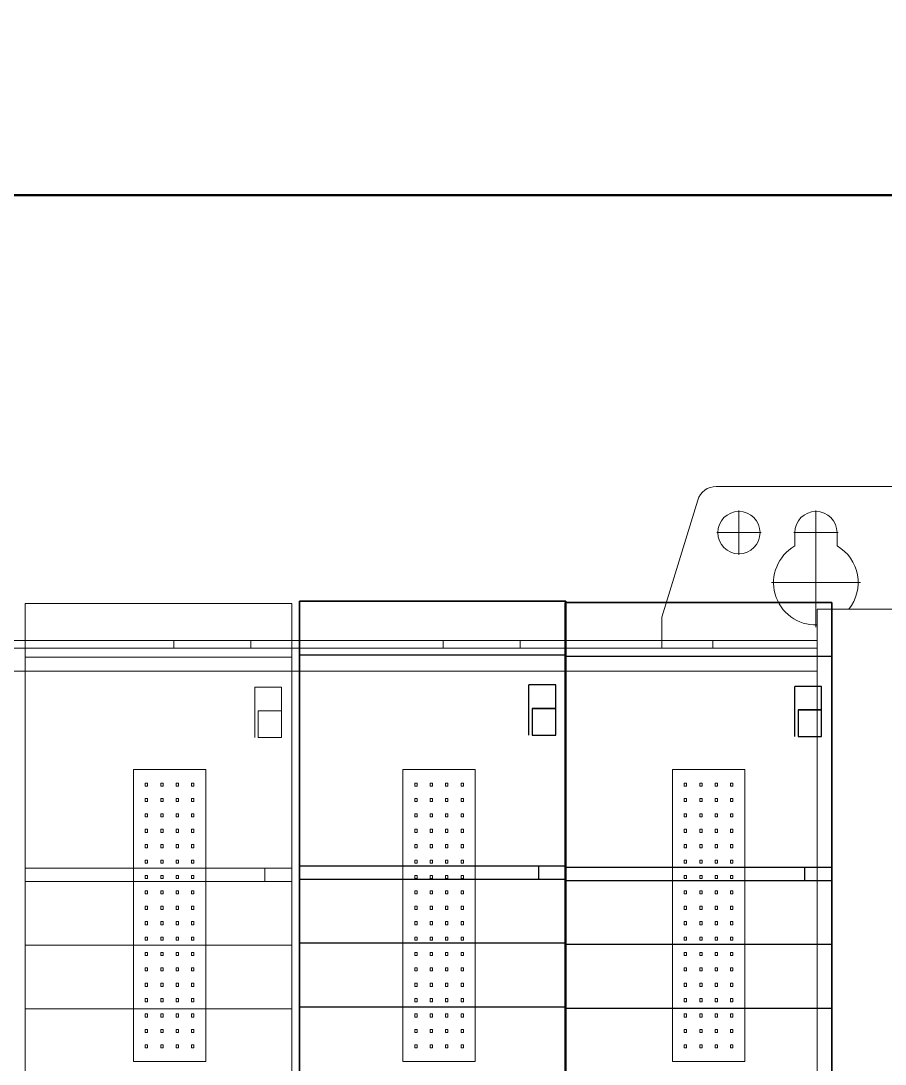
# Model space of a CAD drawing. Header units: millimetres. Extents: x 0 to 3780, y 0 to 2673.
# Drawn here: x 569.2 to 681.4, y 769 to 904.5 of the extents above; entities that cross this region are included whole.
import ezdxf
from ezdxf.enums import TextEntityAlignment as Align

# ---------------------------------------------------------------- set-up
doc = ezdxf.new("R2010")
doc.units = ezdxf.units.MM
for name, color, linetype, lineweight in [('AM_0', 7, 'Continuous', 5), ('AM_7', 7, 'Continuous', 5), ('AM_9', 6, 'Continuous', 5), ('EPLAN102', 7, 'Continuous', 5), ('EPLAN700', 12, 'Continuous', 5), ('EPLAN710', 5, 'Continuous', 5), ('EPLAN714', 7, 'Continuous', 5)]:
    doc.layers.add(name, color=color, linetype=linetype, lineweight=lineweight)
doc.styles.add('Tahoma', font='')
doc.styles.get('Tahoma').set_extended_font_data('Tahoma')

# ---------------------------------------------------------------- blocks, each defined once
blk = doc.blocks.new('EPLSYM_LibrarySPECIAL_Symbol202_Variant0_Placement43_6')
at = {"layer": 'EPLAN700', "lineweight": 50, "ltscale": 36}
blk.add_lwpolyline([(0, 0), (0, -1375), (-693, -1375), (-693.13, -1286.96)], dxfattribs=at)
at = {"layer": 'EPLAN710', "color": 5, "style": 'Tahoma'}
blk.add_attdef('203_20010', text='', height=2.26, dxfattribs=at).set_placement((-1, 9.1), align=Align.BOTTOM_RIGHT)
at = {"layer": 'EPLAN714', "color": 7, "style": 'Tahoma'}
blk.add_attdef('203_20027', text='', height=1.63, dxfattribs=at).set_placement((-1, 6.4), align=Align.BOTTOM_LEFT)
for tag, p in [('203_20250', (-1, 3.7)), ('203_20011', (-1, 1))]:
    blk.add_attdef(tag, text='', height=1.63, dxfattribs=at).set_placement(p, align=Align.BOTTOM_RIGHT)

msp = doc.modelspace()

# ---------------------------------------------------------------- linework, layer by layer
at = {"lineweight": 0}
for p, q in [((604.35, 828.83), (569.75, 828.83)), ((569.75, 821.86), (604.35, 821.86)), ((599.54, 811.41), (599.54, 817.94)), ((603.04, 817.94), (599.54, 817.94)), ((603.04, 814.9), (603.04, 817.94)), ((599.98, 814.9), (603.04, 814.9)), ((599.98, 814.9), (599.98, 811.41)), ((603.04, 811.41), (603.04, 814.9)), ((599.98, 811.41), (603.04, 811.41)), ((569.75, 794.44), (604.35, 794.44)), ((600.85, 792.7), (600.85, 794.44)), ((569.75, 792.7), (604.35, 792.7)), ((569.75, 784.43), (604.35, 784.43)), ((569.75, 776.15), (604.35, 776.15))]:
    msp.add_line(p, q, dxfattribs=at)
for p, q in [((639.95, 829.13), (605.35, 829.13)), ((605.35, 822.15), (639.95, 822.15)), ((635.14, 811.71), (635.14, 818.24)), ((638.64, 818.24), (635.14, 818.24)), ((638.64, 815.2), (638.64, 818.24)), ((635.58, 815.2), (638.64, 815.2)), ((635.58, 815.2), (635.58, 811.71)), ((638.64, 811.71), (638.64, 815.2)), ((635.58, 811.71), (638.64, 811.71)), ((605.35, 794.74), (639.95, 794.74)), ((636.45, 793), (636.45, 794.74)), ((605.35, 793), (639.95, 793)), ((605.35, 784.73), (639.95, 784.73)), ((605.35, 776.45), (639.95, 776.45))]:
    msp.add_line(p, q)
for points in [[(604.35, 686.5), (569.75, 686.5), (569.75, 828.83), (604.35, 828.83)], [(569.75, 828.83), (569.75, 686.5), (604.35, 686.5), (604.35, 828.83)], [(603.04, 811.41), (603.04, 814.9), (599.98, 814.9), (599.98, 811.41)]]:
    msp.add_lwpolyline(points, close=True, dxfattribs=at)
for points in [[(639.95, 686.8), (605.35, 686.8), (605.35, 829.13), (639.95, 829.13)], [(605.35, 829.13), (605.35, 686.8), (639.95, 686.8), (639.95, 829.13)], [(638.64, 811.71), (638.64, 815.2), (635.58, 815.2), (635.58, 811.71)]]:
    msp.add_lwpolyline(points, close=True)
at = {"layer": 'AM_0'}
for p, q in [((685.39, 844.03), (659.48, 844.03)), ((657.09, 842.26), (652.43, 827.03)), ((669.68, 838.03), (669.68, 836.29)), ((675.18, 836.29), (675.18, 838.03)), ((682.48, 828.08), (672.58, 828.08)), ((672.58, 828.08), (672.58, 682.8)), ((652.43, 827.03), (652.43, 824.03)), ((497.23, 824.03), (672.58, 824.03)), ((497.23, 823.03), (672.58, 823.03)), ((672.58, 820.02), (497.23, 820.02)), ((593.19, 807.25), (583.79, 807.25)), ((583.79, 807.25), (583.79, 769.35)), ((593.19, 769.35), (593.19, 807.25)), ((628.19, 807.25), (618.79, 807.25)), ((618.79, 807.25), (618.79, 769.35)), ((628.19, 769.35), (628.19, 807.25)), ((663.19, 807.25), (653.79, 807.25)), ((653.79, 807.25), (653.79, 769.35)), ((663.19, 769.35), (663.19, 807.25)), ((585.34, 805.5), (585.34, 805.09)), ((585.64, 805.5), (585.34, 805.5)), ((585.34, 805.09), (585.64, 805.09)), ((585.64, 805.09), (585.64, 805.5)), ((587.34, 805.5), (587.34, 805.09)), ((587.64, 805.5), (587.34, 805.5)), ((587.34, 805.09), (587.64, 805.09)), ((587.64, 805.09), (587.64, 805.5)), ((589.34, 805.5), (589.34, 805.09)), ((589.64, 805.5), (589.34, 805.5)), ((589.34, 805.09), (589.64, 805.09)), ((589.64, 805.09), (589.64, 805.5)), ((591.34, 805.5), (591.34, 805.09)), ((591.64, 805.5), (591.34, 805.5)), ((591.34, 805.09), (591.64, 805.09)), ((591.64, 805.09), (591.64, 805.5)), ((620.34, 805.5), (620.34, 805.09)), ((620.64, 805.5), (620.34, 805.5)), ((620.34, 805.09), (620.64, 805.09)), ((620.64, 805.09), (620.64, 805.5)), ((622.34, 805.5), (622.34, 805.09)), ((622.64, 805.5), (622.34, 805.5)), ((622.34, 805.09), (622.64, 805.09)), ((622.64, 805.09), (622.64, 805.5)), ((624.34, 805.5), (624.34, 805.09)), ((624.64, 805.5), (624.34, 805.5)), ((624.34, 805.09), (624.64, 805.09)), ((624.64, 805.09), (624.64, 805.5)), ((626.34, 805.5), (626.34, 805.09)), ((626.64, 805.5), (626.34, 805.5)), ((626.34, 805.09), (626.64, 805.09)), ((626.64, 805.09), (626.64, 805.5)), ((655.34, 805.5), (655.34, 805.09)), ((655.64, 805.5), (655.34, 805.5)), ((655.34, 805.09), (655.64, 805.09)), ((655.64, 805.09), (655.64, 805.5)), ((657.34, 805.5), (657.34, 805.09)), ((657.64, 805.5), (657.34, 805.5)), ((657.34, 805.09), (657.64, 805.09)), ((657.64, 805.09), (657.64, 805.5)), ((659.34, 805.5), (659.34, 805.09)), ((659.64, 805.5), (659.34, 805.5)), ((659.34, 805.09), (659.64, 805.09)), ((659.64, 805.09), (659.64, 805.5)), ((661.34, 805.5), (661.34, 805.09)), ((661.64, 805.5), (661.34, 805.5)), ((661.34, 805.09), (661.64, 805.09)), ((661.64, 805.09), (661.64, 805.5)), ((585.34, 803.5), (585.34, 803.09)), ((585.64, 803.5), (585.34, 803.5)), ((585.34, 803.09), (585.64, 803.09)), ((585.64, 803.09), (585.64, 803.5)), ((587.34, 803.5), (587.34, 803.09)), ((587.64, 803.5), (587.34, 803.5)), ((587.34, 803.09), (587.64, 803.09)), ((587.64, 803.09), (587.64, 803.5)), ((589.34, 803.5), (589.34, 803.09)), ((589.64, 803.5), (589.34, 803.5)), ((589.34, 803.09), (589.64, 803.09)), ((589.64, 803.09), (589.64, 803.5)), ((591.34, 803.5), (591.34, 803.09)), ((591.64, 803.5), (591.34, 803.5)), ((591.34, 803.09), (591.64, 803.09)), ((591.64, 803.09), (591.64, 803.5)), ((620.34, 803.5), (620.34, 803.09)), ((620.64, 803.5), (620.34, 803.5)), ((620.34, 803.09), (620.64, 803.09)), ((620.64, 803.09), (620.64, 803.5)), ((622.34, 803.5), (622.34, 803.09)), ((622.64, 803.5), (622.34, 803.5)), ((622.34, 803.09), (622.64, 803.09)), ((622.64, 803.09), (622.64, 803.5)), ((624.34, 803.5), (624.34, 803.09)), ((624.64, 803.5), (624.34, 803.5)), ((624.34, 803.09), (624.64, 803.09)), ((624.64, 803.09), (624.64, 803.5)), ((626.34, 803.5), (626.34, 803.09)), ((626.64, 803.5), (626.34, 803.5)), ((626.34, 803.09), (626.64, 803.09)), ((626.64, 803.09), (626.64, 803.5)), ((655.34, 803.5), (655.34, 803.09)), ((655.64, 803.5), (655.34, 803.5)), ((655.34, 803.09), (655.64, 803.09)), ((655.64, 803.09), (655.64, 803.5)), ((657.34, 803.5), (657.34, 803.09)), ((657.64, 803.5), (657.34, 803.5)), ((657.34, 803.09), (657.64, 803.09)), ((657.64, 803.09), (657.64, 803.5)), ((659.64, 803.5), (659.34, 803.5)), ((659.34, 803.5), (659.34, 803.09)), ((659.34, 803.09), (659.64, 803.09)), ((659.64, 803.09), (659.64, 803.5)), ((661.34, 803.5), (661.34, 803.09)), ((661.64, 803.5), (661.34, 803.5)), ((661.34, 803.09), (661.64, 803.09)), ((661.64, 803.09), (661.64, 803.5)), ((585.34, 801.5), (585.34, 801.09)), ((585.64, 801.5), (585.34, 801.5)), ((585.34, 801.09), (585.64, 801.09)), ((585.64, 801.09), (585.64, 801.5)), ((587.34, 801.5), (587.34, 801.09)), ((587.64, 801.5), (587.34, 801.5)), ((587.34, 801.09), (587.64, 801.09)), ((587.64, 801.09), (587.64, 801.5)), ((589.34, 801.5), (589.34, 801.09)), ((589.64, 801.5), (589.34, 801.5)), ((589.34, 801.09), (589.64, 801.09)), ((589.64, 801.09), (589.64, 801.5)), ((591.34, 801.5), (591.34, 801.09)), ((591.64, 801.5), (591.34, 801.5)), ((591.34, 801.09), (591.64, 801.09)), ((591.64, 801.09), (591.64, 801.5)), ((620.34, 801.5), (620.34, 801.09)), ((620.64, 801.5), (620.34, 801.5)), ((620.34, 801.09), (620.64, 801.09)), ((620.64, 801.09), (620.64, 801.5)), ((622.34, 801.5), (622.34, 801.09)), ((622.64, 801.5), (622.34, 801.5)), ((622.34, 801.09), (622.64, 801.09)), ((622.64, 801.09), (622.64, 801.5)), ((624.34, 801.5), (624.34, 801.09)), ((624.64, 801.5), (624.34, 801.5)), ((624.34, 801.09), (624.64, 801.09)), ((624.64, 801.09), (624.64, 801.5)), ((626.34, 801.5), (626.34, 801.09)), ((626.64, 801.5), (626.34, 801.5)), ((626.34, 801.09), (626.64, 801.09)), ((626.64, 801.09), (626.64, 801.5)), ((655.34, 801.5), (655.34, 801.09)), ((655.64, 801.5), (655.34, 801.5)), ((655.34, 801.09), (655.64, 801.09)), ((655.64, 801.09), (655.64, 801.5)), ((657.34, 801.5), (657.34, 801.09)), ((657.64, 801.5), (657.34, 801.5)), ((657.34, 801.09), (657.64, 801.09)), ((657.64, 801.09), (657.64, 801.5)), ((659.34, 801.5), (659.34, 801.09)), ((659.64, 801.5), (659.34, 801.5)), ((659.34, 801.09), (659.64, 801.09)), ((659.64, 801.09), (659.64, 801.5)), ((661.64, 801.5), (661.34, 801.5)), ((661.34, 801.5), (661.34, 801.09)), ((661.34, 801.09), (661.64, 801.09)), ((661.64, 801.09), (661.64, 801.5)), ((585.34, 799.5), (585.34, 799.09)), ((585.64, 799.5), (585.34, 799.5)), ((585.34, 799.09), (585.64, 799.09)), ((585.64, 799.09), (585.64, 799.5)), ((587.34, 799.5), (587.34, 799.09)), ((587.64, 799.5), (587.34, 799.5)), ((587.34, 799.09), (587.64, 799.09)), ((587.64, 799.09), (587.64, 799.5)), ((589.34, 799.5), (589.34, 799.09)), ((589.64, 799.5), (589.34, 799.5)), ((589.34, 799.09), (589.64, 799.09)), ((589.64, 799.09), (589.64, 799.5)), ((591.34, 799.5), (591.34, 799.09)), ((591.64, 799.5), (591.34, 799.5)), ((591.34, 799.09), (591.64, 799.09)), ((591.64, 799.09), (591.64, 799.5)), ((620.64, 799.5), (620.34, 799.5)), ((620.34, 799.5), (620.34, 799.09)), ((620.34, 799.09), (620.64, 799.09)), ((620.64, 799.09), (620.64, 799.5)), ((622.34, 799.5), (622.34, 799.09)), ((622.64, 799.5), (622.34, 799.5)), ((622.34, 799.09), (622.64, 799.09)), ((622.64, 799.09), (622.64, 799.5)), ((624.34, 799.5), (624.34, 799.09)), ((624.64, 799.5), (624.34, 799.5)), ((624.34, 799.09), (624.64, 799.09)), ((624.64, 799.09), (624.64, 799.5)), ((626.34, 799.5), (626.34, 799.09)), ((626.64, 799.5), (626.34, 799.5)), ((626.34, 799.09), (626.64, 799.09)), ((626.64, 799.09), (626.64, 799.5)), ((655.34, 799.5), (655.34, 799.09)), ((655.64, 799.5), (655.34, 799.5)), ((655.34, 799.09), (655.64, 799.09)), ((655.64, 799.09), (655.64, 799.5)), ((657.34, 799.5), (657.34, 799.09)), ((657.64, 799.5), (657.34, 799.5)), ((657.34, 799.09), (657.64, 799.09)), ((657.64, 799.09), (657.64, 799.5)), ((659.34, 799.5), (659.34, 799.09)), ((659.64, 799.5), (659.34, 799.5)), ((659.34, 799.09), (659.64, 799.09)), ((659.64, 799.09), (659.64, 799.5)), ((661.34, 799.5), (661.34, 799.09)), ((661.64, 799.5), (661.34, 799.5)), ((661.34, 799.09), (661.64, 799.09)), ((661.64, 799.09), (661.64, 799.5)), ((585.34, 797.5), (585.34, 797.09)), ((585.64, 797.5), (585.34, 797.5)), ((585.34, 797.09), (585.64, 797.09)), ((585.64, 797.09), (585.64, 797.5)), ((587.34, 797.5), (587.34, 797.09)), ((587.64, 797.5), (587.34, 797.5)), ((587.34, 797.09), (587.64, 797.09)), ((587.64, 797.09), (587.64, 797.5)), ((589.34, 797.5), (589.34, 797.09)), ((589.64, 797.5), (589.34, 797.5)), ((589.34, 797.09), (589.64, 797.09)), ((589.64, 797.09), (589.64, 797.5)), ((591.34, 797.5), (591.34, 797.09)), ((591.64, 797.5), (591.34, 797.5)), ((591.34, 797.09), (591.64, 797.09)), ((591.64, 797.09), (591.64, 797.5)), ((620.34, 797.5), (620.34, 797.09)), ((620.64, 797.5), (620.34, 797.5)), ((620.34, 797.09), (620.64, 797.09)), ((620.64, 797.09), (620.64, 797.5)), ((622.34, 797.5), (622.34, 797.09)), ((622.64, 797.5), (622.34, 797.5)), ((622.34, 797.09), (622.64, 797.09)), ((622.64, 797.09), (622.64, 797.5)), ((624.34, 797.5), (624.34, 797.09)), ((624.64, 797.5), (624.34, 797.5)), ((624.34, 797.09), (624.64, 797.09)), ((624.64, 797.09), (624.64, 797.5)), ((626.34, 797.5), (626.34, 797.09)), ((626.64, 797.5), (626.34, 797.5)), ((626.34, 797.09), (626.64, 797.09)), ((626.64, 797.09), (626.64, 797.5)), ((655.34, 797.5), (655.34, 797.09)), ((655.64, 797.5), (655.34, 797.5)), ((655.34, 797.09), (655.64, 797.09)), ((655.64, 797.09), (655.64, 797.5)), ((657.34, 797.5), (657.34, 797.09)), ((657.64, 797.5), (657.34, 797.5)), ((657.34, 797.09), (657.64, 797.09)), ((657.64, 797.09), (657.64, 797.5)), ((659.34, 797.5), (659.34, 797.09)), ((659.64, 797.5), (659.34, 797.5)), ((659.34, 797.09), (659.64, 797.09)), ((659.64, 797.09), (659.64, 797.5)), ((661.34, 797.5), (661.34, 797.09)), ((661.64, 797.5), (661.34, 797.5)), ((661.34, 797.09), (661.64, 797.09)), ((661.64, 797.09), (661.64, 797.5)), ((585.34, 795.5), (585.34, 795.09)), ((585.64, 795.5), (585.34, 795.5)), ((585.64, 795.09), (585.64, 795.5)), ((587.34, 795.5), (587.34, 795.09)), ((587.64, 795.5), (587.34, 795.5)), ((587.64, 795.09), (587.64, 795.5)), ((589.34, 795.5), (589.34, 795.09)), ((589.64, 795.5), (589.34, 795.5)), ((589.64, 795.09), (589.64, 795.5)), ((591.34, 795.5), (591.34, 795.09)), ((591.64, 795.5), (591.34, 795.5)), ((591.64, 795.09), (591.64, 795.5)), ((620.34, 795.5), (620.34, 795.09)), ((620.64, 795.5), (620.34, 795.5)), ((620.64, 795.09), (620.64, 795.5)), ((622.34, 795.5), (622.34, 795.09)), ((622.64, 795.5), (622.34, 795.5)), ((622.64, 795.09), (622.64, 795.5)), ((624.34, 795.5), (624.34, 795.09)), ((624.64, 795.5), (624.34, 795.5)), ((624.64, 795.09), (624.64, 795.5)), ((626.34, 795.5), (626.34, 795.09)), ((626.64, 795.5), (626.34, 795.5)), ((626.64, 795.09), (626.64, 795.5)), ((655.34, 795.5), (655.34, 795.09)), ((655.64, 795.5), (655.34, 795.5)), ((655.64, 795.09), (655.64, 795.5)), ((657.34, 795.5), (657.34, 795.09)), ((657.64, 795.5), (657.34, 795.5)), ((657.64, 795.09), (657.64, 795.5)), ((659.34, 795.5), (659.34, 795.09)), ((659.64, 795.5), (659.34, 795.5)), ((659.64, 795.09), (659.64, 795.5)), ((661.34, 795.5), (661.34, 795.09)), ((661.64, 795.5), (661.34, 795.5)), ((661.64, 795.09), (661.64, 795.5)), ((585.34, 795.09), (585.64, 795.09)), ((587.34, 795.09), (587.64, 795.09)), ((589.34, 795.09), (589.64, 795.09)), ((591.34, 795.09), (591.64, 795.09)), ((620.34, 795.09), (620.64, 795.09)), ((622.34, 795.09), (622.64, 795.09)), ((624.34, 795.09), (624.64, 795.09)), ((626.34, 795.09), (626.64, 795.09)), ((655.34, 795.09), (655.64, 795.09)), ((657.34, 795.09), (657.64, 795.09)), ((659.34, 795.09), (659.64, 795.09)), ((661.34, 795.09), (661.64, 795.09)), ((585.34, 793.5), (585.34, 793.09)), ((585.64, 793.5), (585.34, 793.5)), ((585.34, 793.09), (585.64, 793.09)), ((585.64, 793.09), (585.64, 793.5)), ((587.34, 793.5), (587.34, 793.09)), ((587.64, 793.5), (587.34, 793.5)), ((587.34, 793.09), (587.64, 793.09)), ((587.64, 793.09), (587.64, 793.5)), ((589.34, 793.5), (589.34, 793.09)), ((589.64, 793.5), (589.34, 793.5)), ((589.34, 793.09), (589.64, 793.09)), ((589.64, 793.09), (589.64, 793.5)), ((591.34, 793.5), (591.34, 793.09)), ((591.64, 793.5), (591.34, 793.5)), ((591.34, 793.09), (591.64, 793.09)), ((591.64, 793.09), (591.64, 793.5)), ((620.34, 793.5), (620.34, 793.09)), ((620.64, 793.5), (620.34, 793.5)), ((620.34, 793.09), (620.64, 793.09)), ((620.64, 793.09), (620.64, 793.5)), ((622.34, 793.5), (622.34, 793.09)), ((622.64, 793.5), (622.34, 793.5)), ((622.34, 793.09), (622.64, 793.09)), ((622.64, 793.09), (622.64, 793.5)), ((624.34, 793.5), (624.34, 793.09)), ((624.64, 793.5), (624.34, 793.5)), ((624.34, 793.09), (624.64, 793.09)), ((624.64, 793.09), (624.64, 793.5)), ((626.34, 793.5), (626.34, 793.09)), ((626.64, 793.5), (626.34, 793.5)), ((626.34, 793.09), (626.64, 793.09)), ((626.64, 793.09), (626.64, 793.5)), ((655.34, 793.5), (655.34, 793.09)), ((655.64, 793.5), (655.34, 793.5)), ((655.34, 793.09), (655.64, 793.09)), ((655.64, 793.09), (655.64, 793.5)), ((657.34, 793.5), (657.34, 793.09)), ((657.64, 793.5), (657.34, 793.5)), ((657.34, 793.09), (657.64, 793.09)), ((657.64, 793.09), (657.64, 793.5)), ((659.34, 793.5), (659.34, 793.09)), ((659.64, 793.5), (659.34, 793.5)), ((659.34, 793.09), (659.64, 793.09)), ((659.64, 793.09), (659.64, 793.5)), ((661.34, 793.5), (661.34, 793.09)), ((661.64, 793.5), (661.34, 793.5)), ((661.34, 793.09), (661.64, 793.09)), ((661.64, 793.09), (661.64, 793.5)), ((585.34, 791.5), (585.34, 791.09)), ((585.64, 791.5), (585.34, 791.5)), ((585.64, 791.09), (585.64, 791.5)), ((587.34, 791.5), (587.34, 791.09)), ((587.64, 791.5), (587.34, 791.5)), ((587.64, 791.09), (587.64, 791.5)), ((589.34, 791.5), (589.34, 791.09)), ((589.64, 791.5), (589.34, 791.5)), ((589.64, 791.09), (589.64, 791.5)), ((591.34, 791.5), (591.34, 791.09)), ((591.64, 791.5), (591.34, 791.5)), ((591.64, 791.09), (591.64, 791.5)), ((620.34, 791.5), (620.34, 791.09)), ((620.64, 791.5), (620.34, 791.5)), ((620.64, 791.09), (620.64, 791.5)), ((622.34, 791.5), (622.34, 791.09)), ((622.64, 791.5), (622.34, 791.5)), ((622.64, 791.09), (622.64, 791.5)), ((624.34, 791.5), (624.34, 791.09)), ((624.64, 791.5), (624.34, 791.5)), ((624.64, 791.09), (624.64, 791.5)), ((626.34, 791.5), (626.34, 791.09)), ((626.64, 791.5), (626.34, 791.5)), ((626.64, 791.09), (626.64, 791.5)), ((655.64, 791.5), (655.34, 791.5)), ((655.34, 791.5), (655.34, 791.09)), ((655.64, 791.09), (655.64, 791.5)), ((657.34, 791.5), (657.34, 791.09)), ((657.64, 791.5), (657.34, 791.5)), ((657.64, 791.09), (657.64, 791.5)), ((659.34, 791.5), (659.34, 791.09)), ((659.64, 791.5), (659.34, 791.5)), ((659.64, 791.09), (659.64, 791.5)), ((661.34, 791.5), (661.34, 791.09)), ((661.64, 791.5), (661.34, 791.5)), ((661.64, 791.09), (661.64, 791.5)), ((585.34, 791.09), (585.64, 791.09)), ((587.34, 791.09), (587.64, 791.09)), ((589.34, 791.09), (589.64, 791.09)), ((591.34, 791.09), (591.64, 791.09)), ((620.34, 791.09), (620.64, 791.09)), ((622.34, 791.09), (622.64, 791.09)), ((624.34, 791.09), (624.64, 791.09)), ((626.34, 791.09), (626.64, 791.09)), ((655.34, 791.09), (655.64, 791.09)), ((657.34, 791.09), (657.64, 791.09)), ((659.34, 791.09), (659.64, 791.09)), ((661.34, 791.09), (661.64, 791.09)), ((585.34, 789.5), (585.34, 789.09)), ((585.64, 789.5), (585.34, 789.5)), ((585.34, 789.09), (585.64, 789.09)), ((585.64, 789.09), (585.64, 789.5)), ((587.34, 789.5), (587.34, 789.09)), ((587.64, 789.5), (587.34, 789.5)), ((587.34, 789.09), (587.64, 789.09)), ((587.64, 789.09), (587.64, 789.5)), ((589.34, 789.5), (589.34, 789.09)), ((589.64, 789.5), (589.34, 789.5)), ((589.34, 789.09), (589.64, 789.09)), ((589.64, 789.09), (589.64, 789.5)), ((591.34, 789.5), (591.34, 789.09)), ((591.64, 789.5), (591.34, 789.5)), ((591.34, 789.09), (591.64, 789.09)), ((591.64, 789.09), (591.64, 789.5)), ((620.64, 789.5), (620.34, 789.5)), ((620.34, 789.5), (620.34, 789.09)), ((620.34, 789.09), (620.64, 789.09)), ((620.64, 789.09), (620.64, 789.5)), ((622.34, 789.5), (622.34, 789.09)), ((622.64, 789.5), (622.34, 789.5)), ((622.34, 789.09), (622.64, 789.09)), ((622.64, 789.09), (622.64, 789.5)), ((624.34, 789.5), (624.34, 789.09)), ((624.64, 789.5), (624.34, 789.5)), ((624.34, 789.09), (624.64, 789.09)), ((624.64, 789.09), (624.64, 789.5)), ((626.34, 789.5), (626.34, 789.09)), ((626.64, 789.5), (626.34, 789.5)), ((626.34, 789.09), (626.64, 789.09)), ((626.64, 789.09), (626.64, 789.5)), ((655.34, 789.5), (655.34, 789.09)), ((655.64, 789.5), (655.34, 789.5)), ((655.34, 789.09), (655.64, 789.09)), ((655.64, 789.09), (655.64, 789.5)), ((657.34, 789.5), (657.34, 789.09)), ((657.64, 789.5), (657.34, 789.5)), ((657.34, 789.09), (657.64, 789.09)), ((657.64, 789.09), (657.64, 789.5)), ((659.34, 789.5), (659.34, 789.09)), ((659.64, 789.5), (659.34, 789.5)), ((659.34, 789.09), (659.64, 789.09)), ((659.64, 789.09), (659.64, 789.5)), ((661.34, 789.5), (661.34, 789.09)), ((661.64, 789.5), (661.34, 789.5)), ((661.34, 789.09), (661.64, 789.09)), ((661.64, 789.09), (661.64, 789.5)), ((585.34, 787.5), (585.34, 787.09)), ((585.64, 787.5), (585.34, 787.5)), ((585.64, 787.09), (585.64, 787.5)), ((587.34, 787.5), (587.34, 787.09)), ((587.64, 787.5), (587.34, 787.5)), ((587.64, 787.09), (587.64, 787.5)), ((589.34, 787.5), (589.34, 787.09)), ((589.64, 787.5), (589.34, 787.5)), ((589.64, 787.09), (589.64, 787.5)), ((591.34, 787.5), (591.34, 787.09)), ((591.64, 787.5), (591.34, 787.5)), ((591.64, 787.09), (591.64, 787.5)), ((620.64, 787.5), (620.34, 787.5)), ((620.34, 787.5), (620.34, 787.09)), ((620.64, 787.09), (620.64, 787.5)), ((622.34, 787.5), (622.34, 787.09)), ((622.64, 787.5), (622.34, 787.5)), ((622.64, 787.09), (622.64, 787.5)), ((624.34, 787.5), (624.34, 787.09)), ((624.64, 787.5), (624.34, 787.5)), ((624.64, 787.09), (624.64, 787.5)), ((626.34, 787.5), (626.34, 787.09)), ((626.64, 787.5), (626.34, 787.5)), ((626.64, 787.09), (626.64, 787.5)), ((655.64, 787.5), (655.34, 787.5)), ((655.34, 787.5), (655.34, 787.09)), ((655.64, 787.09), (655.64, 787.5)), ((657.34, 787.5), (657.34, 787.09)), ((657.64, 787.5), (657.34, 787.5)), ((657.64, 787.09), (657.64, 787.5)), ((659.34, 787.5), (659.34, 787.09)), ((659.64, 787.5), (659.34, 787.5)), ((659.64, 787.09), (659.64, 787.5)), ((661.34, 787.5), (661.34, 787.09)), ((661.64, 787.5), (661.34, 787.5)), ((661.64, 787.09), (661.64, 787.5)), ((585.34, 787.09), (585.64, 787.09)), ((587.34, 787.09), (587.64, 787.09)), ((589.34, 787.09), (589.64, 787.09)), ((591.34, 787.09), (591.64, 787.09)), ((620.34, 787.09), (620.64, 787.09)), ((622.34, 787.09), (622.64, 787.09)), ((624.34, 787.09), (624.64, 787.09)), ((626.34, 787.09), (626.64, 787.09)), ((655.34, 787.09), (655.64, 787.09)), ((657.34, 787.09), (657.64, 787.09)), ((659.34, 787.09), (659.64, 787.09)), ((661.34, 787.09), (661.64, 787.09)), ((585.34, 785.5), (585.34, 785.09)), ((585.64, 785.5), (585.34, 785.5)), ((585.34, 785.09), (585.64, 785.09)), ((585.64, 785.09), (585.64, 785.5)), ((587.34, 785.5), (587.34, 785.09)), ((587.64, 785.5), (587.34, 785.5)), ((587.34, 785.09), (587.64, 785.09)), ((587.64, 785.09), (587.64, 785.5)), ((589.64, 785.5), (589.34, 785.5)), ((589.34, 785.5), (589.34, 785.09)), ((589.34, 785.09), (589.64, 785.09)), ((589.64, 785.09), (589.64, 785.5)), ((591.34, 785.5), (591.34, 785.09)), ((591.64, 785.5), (591.34, 785.5)), ((591.34, 785.09), (591.64, 785.09)), ((591.64, 785.09), (591.64, 785.5)), ((620.64, 785.5), (620.34, 785.5)), ((620.34, 785.5), (620.34, 785.09)), ((620.34, 785.09), (620.64, 785.09)), ((620.64, 785.09), (620.64, 785.5)), ((622.34, 785.5), (622.34, 785.09)), ((622.64, 785.5), (622.34, 785.5)), ((622.34, 785.09), (622.64, 785.09)), ((622.64, 785.09), (622.64, 785.5)), ((624.34, 785.5), (624.34, 785.09)), ((624.64, 785.5), (624.34, 785.5)), ((624.34, 785.09), (624.64, 785.09)), ((624.64, 785.09), (624.64, 785.5)), ((626.34, 785.5), (626.34, 785.09)), ((626.64, 785.5), (626.34, 785.5)), ((626.34, 785.09), (626.64, 785.09)), ((626.64, 785.09), (626.64, 785.5)), ((655.64, 785.5), (655.34, 785.5)), ((655.34, 785.5), (655.34, 785.09)), ((655.34, 785.09), (655.64, 785.09)), ((655.64, 785.09), (655.64, 785.5)), ((657.34, 785.5), (657.34, 785.09)), ((657.64, 785.5), (657.34, 785.5)), ((657.34, 785.09), (657.64, 785.09)), ((657.64, 785.09), (657.64, 785.5)), ((659.34, 785.5), (659.34, 785.09)), ((659.64, 785.5), (659.34, 785.5)), ((659.34, 785.09), (659.64, 785.09)), ((659.64, 785.09), (659.64, 785.5)), ((661.34, 785.5), (661.34, 785.09)), ((661.64, 785.5), (661.34, 785.5)), ((661.34, 785.09), (661.64, 785.09)), ((661.64, 785.09), (661.64, 785.5)), ((585.34, 783.5), (585.34, 783.09)), ((585.64, 783.5), (585.34, 783.5)), ((585.64, 783.09), (585.64, 783.5)), ((587.34, 783.5), (587.34, 783.09)), ((587.64, 783.5), (587.34, 783.5)), ((587.64, 783.09), (587.64, 783.5)), ((589.34, 783.5), (589.34, 783.09)), ((589.64, 783.5), (589.34, 783.5)), ((589.64, 783.09), (589.64, 783.5)), ((591.34, 783.5), (591.34, 783.09)), ((591.64, 783.5), (591.34, 783.5)), ((591.64, 783.09), (591.64, 783.5)), ((620.64, 783.5), (620.34, 783.5)), ((620.34, 783.5), (620.34, 783.09)), ((620.64, 783.09), (620.64, 783.5)), ((622.34, 783.5), (622.34, 783.09)), ((622.64, 783.5), (622.34, 783.5)), ((622.64, 783.09), (622.64, 783.5)), ((624.34, 783.5), (624.34, 783.09)), ((624.64, 783.5), (624.34, 783.5)), ((624.64, 783.09), (624.64, 783.5)), ((626.34, 783.5), (626.34, 783.09)), ((626.64, 783.5), (626.34, 783.5)), ((626.64, 783.09), (626.64, 783.5)), ((655.34, 783.5), (655.34, 783.09)), ((655.64, 783.5), (655.34, 783.5)), ((655.64, 783.09), (655.64, 783.5)), ((657.34, 783.5), (657.34, 783.09)), ((657.64, 783.5), (657.34, 783.5)), ((657.64, 783.09), (657.64, 783.5)), ((659.34, 783.5), (659.34, 783.09)), ((659.64, 783.5), (659.34, 783.5)), ((659.64, 783.09), (659.64, 783.5)), ((661.64, 783.5), (661.34, 783.5)), ((661.34, 783.5), (661.34, 783.09)), ((661.64, 783.09), (661.64, 783.5)), ((585.34, 783.09), (585.64, 783.09)), ((587.34, 783.09), (587.64, 783.09)), ((589.34, 783.09), (589.64, 783.09)), ((591.34, 783.09), (591.64, 783.09)), ((620.34, 783.09), (620.64, 783.09)), ((622.34, 783.09), (622.64, 783.09)), ((624.34, 783.09), (624.64, 783.09)), ((626.34, 783.09), (626.64, 783.09)), ((655.34, 783.09), (655.64, 783.09)), ((657.34, 783.09), (657.64, 783.09)), ((659.34, 783.09), (659.64, 783.09)), ((661.34, 783.09), (661.64, 783.09)), ((585.34, 781.5), (585.34, 781.09)), ((585.64, 781.5), (585.34, 781.5)), ((585.34, 781.09), (585.64, 781.09)), ((585.64, 781.09), (585.64, 781.5)), ((587.34, 781.5), (587.34, 781.09)), ((587.64, 781.5), (587.34, 781.5)), ((587.34, 781.09), (587.64, 781.09)), ((587.64, 781.09), (587.64, 781.5)), ((589.34, 781.5), (589.34, 781.09)), ((589.64, 781.5), (589.34, 781.5)), ((589.34, 781.09), (589.64, 781.09)), ((589.64, 781.09), (589.64, 781.5)), ((591.34, 781.5), (591.34, 781.09)), ((591.64, 781.5), (591.34, 781.5)), ((591.34, 781.09), (591.64, 781.09)), ((591.64, 781.09), (591.64, 781.5)), ((620.34, 781.5), (620.34, 781.09)), ((620.64, 781.5), (620.34, 781.5)), ((620.34, 781.09), (620.64, 781.09)), ((620.64, 781.09), (620.64, 781.5)), ((622.34, 781.5), (622.34, 781.09)), ((622.64, 781.5), (622.34, 781.5)), ((622.34, 781.09), (622.64, 781.09)), ((622.64, 781.09), (622.64, 781.5)), ((624.34, 781.5), (624.34, 781.09)), ((624.64, 781.5), (624.34, 781.5)), ((624.34, 781.09), (624.64, 781.09)), ((624.64, 781.09), (624.64, 781.5)), ((626.34, 781.5), (626.34, 781.09)), ((626.64, 781.5), (626.34, 781.5)), ((626.34, 781.09), (626.64, 781.09)), ((626.64, 781.09), (626.64, 781.5)), ((655.64, 781.5), (655.34, 781.5)), ((655.34, 781.5), (655.34, 781.09)), ((655.34, 781.09), (655.64, 781.09)), ((655.64, 781.09), (655.64, 781.5)), ((657.34, 781.5), (657.34, 781.09)), ((657.64, 781.5), (657.34, 781.5)), ((657.34, 781.09), (657.64, 781.09)), ((657.64, 781.09), (657.64, 781.5)), ((659.34, 781.5), (659.34, 781.09)), ((659.64, 781.5), (659.34, 781.5)), ((659.34, 781.09), (659.64, 781.09)), ((659.64, 781.09), (659.64, 781.5)), ((661.34, 781.5), (661.34, 781.09)), ((661.64, 781.5), (661.34, 781.5)), ((661.34, 781.09), (661.64, 781.09)), ((661.64, 781.09), (661.64, 781.5)), ((585.34, 779.5), (585.34, 779.09)), ((585.64, 779.5), (585.34, 779.5)), ((585.64, 779.09), (585.64, 779.5)), ((587.34, 779.5), (587.34, 779.09)), ((587.64, 779.5), (587.34, 779.5)), ((587.64, 779.09), (587.64, 779.5)), ((589.34, 779.5), (589.34, 779.09)), ((589.64, 779.5), (589.34, 779.5)), ((589.64, 779.09), (589.64, 779.5)), ((591.34, 779.5), (591.34, 779.09)), ((591.64, 779.5), (591.34, 779.5)), ((591.64, 779.09), (591.64, 779.5)), ((620.34, 779.5), (620.34, 779.09)), ((620.64, 779.5), (620.34, 779.5)), ((620.64, 779.09), (620.64, 779.5)), ((622.34, 779.5), (622.34, 779.09)), ((622.64, 779.5), (622.34, 779.5)), ((622.64, 779.09), (622.64, 779.5)), ((624.34, 779.5), (624.34, 779.09)), ((624.64, 779.5), (624.34, 779.5)), ((624.64, 779.09), (624.64, 779.5)), ((626.34, 779.5), (626.34, 779.09)), ((626.64, 779.5), (626.34, 779.5)), ((626.64, 779.09), (626.64, 779.5)), ((655.64, 779.5), (655.34, 779.5)), ((655.34, 779.5), (655.34, 779.09)), ((655.64, 779.09), (655.64, 779.5)), ((657.34, 779.5), (657.34, 779.09)), ((657.64, 779.5), (657.34, 779.5)), ((657.64, 779.09), (657.64, 779.5)), ((659.34, 779.5), (659.34, 779.09)), ((659.64, 779.5), (659.34, 779.5)), ((659.64, 779.09), (659.64, 779.5)), ((661.34, 779.5), (661.34, 779.09)), ((661.64, 779.5), (661.34, 779.5)), ((661.64, 779.09), (661.64, 779.5)), ((585.34, 779.09), (585.64, 779.09)), ((587.34, 779.09), (587.64, 779.09)), ((589.34, 779.09), (589.64, 779.09)), ((591.34, 779.09), (591.64, 779.09)), ((620.34, 779.09), (620.64, 779.09)), ((622.34, 779.09), (622.64, 779.09)), ((624.34, 779.09), (624.64, 779.09)), ((626.34, 779.09), (626.64, 779.09)), ((655.34, 779.09), (655.64, 779.09)), ((657.34, 779.09), (657.64, 779.09)), ((659.34, 779.09), (659.64, 779.09)), ((661.34, 779.09), (661.64, 779.09)), ((585.34, 777.5), (585.34, 777.09)), ((585.64, 777.5), (585.34, 777.5)), ((585.34, 777.09), (585.64, 777.09)), ((585.64, 777.09), (585.64, 777.5)), ((587.34, 777.5), (587.34, 777.09)), ((587.64, 777.5), (587.34, 777.5)), ((587.34, 777.09), (587.64, 777.09)), ((587.64, 777.09), (587.64, 777.5)), ((589.34, 777.5), (589.34, 777.09)), ((589.64, 777.5), (589.34, 777.5)), ((589.34, 777.09), (589.64, 777.09)), ((589.64, 777.09), (589.64, 777.5)), ((591.34, 777.5), (591.34, 777.09)), ((591.64, 777.5), (591.34, 777.5)), ((591.34, 777.09), (591.64, 777.09)), ((591.64, 777.09), (591.64, 777.5)), ((620.34, 777.5), (620.34, 777.09)), ((620.64, 777.5), (620.34, 777.5)), ((620.34, 777.09), (620.64, 777.09)), ((620.64, 777.09), (620.64, 777.5)), ((622.34, 777.5), (622.34, 777.09)), ((622.64, 777.5), (622.34, 777.5)), ((622.34, 777.09), (622.64, 777.09)), ((622.64, 777.09), (622.64, 777.5)), ((624.34, 777.5), (624.34, 777.09)), ((624.64, 777.5), (624.34, 777.5)), ((624.34, 777.09), (624.64, 777.09)), ((624.64, 777.09), (624.64, 777.5)), ((626.34, 777.5), (626.34, 777.09)), ((626.64, 777.5), (626.34, 777.5)), ((626.34, 777.09), (626.64, 777.09)), ((626.64, 777.09), (626.64, 777.5)), ((655.64, 777.5), (655.34, 777.5)), ((655.34, 777.5), (655.34, 777.09)), ((655.34, 777.09), (655.64, 777.09)), ((655.64, 777.09), (655.64, 777.5)), ((657.34, 777.5), (657.34, 777.09)), ((657.64, 777.5), (657.34, 777.5)), ((657.34, 777.09), (657.64, 777.09)), ((657.64, 777.09), (657.64, 777.5)), ((659.34, 777.5), (659.34, 777.09)), ((659.64, 777.5), (659.34, 777.5)), ((659.34, 777.09), (659.64, 777.09)), ((659.64, 777.09), (659.64, 777.5)), ((661.34, 777.5), (661.34, 777.09)), ((661.64, 777.5), (661.34, 777.5)), ((661.34, 777.09), (661.64, 777.09)), ((661.64, 777.09), (661.64, 777.5)), ((585.34, 775.5), (585.34, 775.09)), ((585.64, 775.5), (585.34, 775.5)), ((585.64, 775.09), (585.64, 775.5)), ((587.34, 775.5), (587.34, 775.09)), ((587.64, 775.5), (587.34, 775.5)), ((587.64, 775.09), (587.64, 775.5)), ((589.34, 775.5), (589.34, 775.09)), ((589.64, 775.5), (589.34, 775.5)), ((589.64, 775.09), (589.64, 775.5)), ((591.34, 775.5), (591.34, 775.09)), ((591.64, 775.5), (591.34, 775.5)), ((591.64, 775.09), (591.64, 775.5)), ((620.34, 775.5), (620.34, 775.09)), ((620.64, 775.5), (620.34, 775.5)), ((620.64, 775.09), (620.64, 775.5)), ((622.34, 775.5), (622.34, 775.09)), ((622.64, 775.5), (622.34, 775.5)), ((622.64, 775.09), (622.64, 775.5)), ((624.34, 775.5), (624.34, 775.09)), ((624.64, 775.5), (624.34, 775.5)), ((624.64, 775.09), (624.64, 775.5)), ((626.34, 775.5), (626.34, 775.09)), ((626.64, 775.5), (626.34, 775.5)), ((626.64, 775.09), (626.64, 775.5)), ((655.64, 775.5), (655.34, 775.5)), ((655.34, 775.5), (655.34, 775.09)), ((655.64, 775.09), (655.64, 775.5)), ((657.34, 775.5), (657.34, 775.09)), ((657.64, 775.5), (657.34, 775.5)), ((657.64, 775.09), (657.64, 775.5)), ((659.34, 775.5), (659.34, 775.09)), ((659.64, 775.5), (659.34, 775.5)), ((659.64, 775.09), (659.64, 775.5)), ((661.34, 775.5), (661.34, 775.09)), ((661.64, 775.5), (661.34, 775.5)), ((661.64, 775.09), (661.64, 775.5)), ((585.34, 775.09), (585.64, 775.09)), ((587.34, 775.09), (587.64, 775.09)), ((589.34, 775.09), (589.64, 775.09)), ((591.34, 775.09), (591.64, 775.09)), ((620.34, 775.09), (620.64, 775.09)), ((622.34, 775.09), (622.64, 775.09)), ((624.34, 775.09), (624.64, 775.09)), ((626.34, 775.09), (626.64, 775.09)), ((655.34, 775.09), (655.64, 775.09)), ((657.34, 775.09), (657.64, 775.09)), ((659.34, 775.09), (659.64, 775.09)), ((661.34, 775.09), (661.64, 775.09)), ((585.34, 773.5), (585.34, 773.09)), ((585.64, 773.5), (585.34, 773.5)), ((585.34, 773.09), (585.64, 773.09)), ((585.64, 773.09), (585.64, 773.5)), ((587.34, 773.5), (587.34, 773.09)), ((587.64, 773.5), (587.34, 773.5)), ((587.34, 773.09), (587.64, 773.09)), ((587.64, 773.09), (587.64, 773.5)), ((589.34, 773.5), (589.34, 773.09)), ((589.64, 773.5), (589.34, 773.5)), ((589.34, 773.09), (589.64, 773.09)), ((589.64, 773.09), (589.64, 773.5)), ((591.34, 773.5), (591.34, 773.09)), ((591.64, 773.5), (591.34, 773.5)), ((591.34, 773.09), (591.64, 773.09)), ((591.64, 773.09), (591.64, 773.5)), ((620.34, 773.5), (620.34, 773.09)), ((620.64, 773.5), (620.34, 773.5)), ((620.34, 773.09), (620.64, 773.09)), ((620.64, 773.09), (620.64, 773.5)), ((622.34, 773.5), (622.34, 773.09)), ((622.64, 773.5), (622.34, 773.5)), ((622.34, 773.09), (622.64, 773.09)), ((622.64, 773.09), (622.64, 773.5)), ((624.34, 773.5), (624.34, 773.09)), ((624.64, 773.5), (624.34, 773.5)), ((624.34, 773.09), (624.64, 773.09)), ((624.64, 773.09), (624.64, 773.5)), ((626.34, 773.5), (626.34, 773.09)), ((626.64, 773.5), (626.34, 773.5)), ((626.34, 773.09), (626.64, 773.09)), ((626.64, 773.09), (626.64, 773.5)), ((655.64, 773.5), (655.34, 773.5)), ((655.34, 773.5), (655.34, 773.09)), ((655.34, 773.09), (655.64, 773.09)), ((655.64, 773.09), (655.64, 773.5)), ((657.34, 773.5), (657.34, 773.09)), ((657.64, 773.5), (657.34, 773.5)), ((657.34, 773.09), (657.64, 773.09)), ((657.64, 773.09), (657.64, 773.5)), ((659.34, 773.5), (659.34, 773.09)), ((659.64, 773.5), (659.34, 773.5)), ((659.34, 773.09), (659.64, 773.09)), ((659.64, 773.09), (659.64, 773.5)), ((661.64, 773.5), (661.34, 773.5)), ((661.34, 773.5), (661.34, 773.09)), ((661.34, 773.09), (661.64, 773.09)), ((661.64, 773.09), (661.64, 773.5)), ((585.34, 771.5), (585.34, 771.09)), ((585.64, 771.5), (585.34, 771.5)), ((585.64, 771.09), (585.64, 771.5)), ((587.34, 771.5), (587.34, 771.09)), ((587.64, 771.5), (587.34, 771.5)), ((587.64, 771.09), (587.64, 771.5)), ((589.34, 771.5), (589.34, 771.09)), ((589.64, 771.5), (589.34, 771.5)), ((589.64, 771.09), (589.64, 771.5)), ((591.34, 771.5), (591.34, 771.09)), ((591.64, 771.5), (591.34, 771.5)), ((591.64, 771.09), (591.64, 771.5)), ((620.34, 771.5), (620.34, 771.09)), ((620.64, 771.5), (620.34, 771.5)), ((620.64, 771.09), (620.64, 771.5)), ((622.34, 771.5), (622.34, 771.09)), ((622.64, 771.5), (622.34, 771.5)), ((622.64, 771.09), (622.64, 771.5)), ((624.34, 771.5), (624.34, 771.09)), ((624.64, 771.5), (624.34, 771.5)), ((624.64, 771.09), (624.64, 771.5)), ((626.34, 771.5), (626.34, 771.09)), ((626.64, 771.5), (626.34, 771.5)), ((626.64, 771.09), (626.64, 771.5)), ((655.34, 771.5), (655.34, 771.09)), ((655.64, 771.5), (655.34, 771.5)), ((655.64, 771.09), (655.64, 771.5)), ((657.34, 771.5), (657.34, 771.09)), ((657.64, 771.5), (657.34, 771.5)), ((657.64, 771.09), (657.64, 771.5)), ((659.34, 771.5), (659.34, 771.09)), ((659.64, 771.5), (659.34, 771.5)), ((659.64, 771.09), (659.64, 771.5)), ((661.64, 771.5), (661.34, 771.5)), ((661.34, 771.5), (661.34, 771.09)), ((661.64, 771.09), (661.64, 771.5)), ((585.34, 771.09), (585.64, 771.09)), ((587.34, 771.09), (587.64, 771.09)), ((589.34, 771.09), (589.64, 771.09)), ((591.34, 771.09), (591.64, 771.09)), ((620.34, 771.09), (620.64, 771.09)), ((622.34, 771.09), (622.64, 771.09)), ((624.34, 771.09), (624.64, 771.09)), ((626.34, 771.09), (626.64, 771.09)), ((655.34, 771.09), (655.64, 771.09)), ((657.34, 771.09), (657.64, 771.09)), ((659.34, 771.09), (659.64, 771.09)), ((661.34, 771.09), (661.64, 771.09)), ((583.79, 769.35), (593.19, 769.35)), ((618.79, 769.35), (628.19, 769.35)), ((653.79, 769.35), (663.19, 769.35))]:
    msp.add_line(p, q, dxfattribs=at)
msp.add_circle((662.43, 838.03), 2.75, dxfattribs=at)
for centre, radius, start, end in [((659.48, 841.53), 2.5, 90, 163), ((672.43, 838.03), 2.75, 0, 180), ((672.43, 831.53), 5.5, 120, 271.5628), ((672.43, 831.53), 5.5, 321.1508, 60)]:
    msp.add_arc(centre, radius, start, end, dxfattribs=at)
at = {"layer": 'AM_7', "ltscale": 1.5}
for p, q in [((662.43, 835.14), (662.43, 840.92)), ((672.43, 825.76), (672.43, 840.92)), ((659.55, 838.03), (665.32, 838.03)), ((669.55, 838.03), (675.32, 838.03)), ((666.66, 831.53), (678.21, 831.53))]:
    msp.add_line(p, q, dxfattribs=at)
at = {"layer": 'AM_9', "ltscale": 2}
for p, q in [((589.03, 823.03), (589.03, 824.03)), ((599.03, 823.03), (599.03, 824.03)), ((624.03, 823.03), (624.03, 824.03)), ((634.03, 823.03), (634.03, 824.03)), ((652.43, 824.03), (652.43, 823.03)), ((659.03, 823.03), (659.03, 824.03))]:
    msp.add_line(p, q, dxfattribs=at)
at = {"layer": 'EPLAN102', "lineweight": 25, "ltscale": 36}
for p, q in [((674.48, 828.95), (639.88, 828.95)), ((639.88, 821.97), (674.48, 821.97)), ((669.67, 811.53), (669.67, 818.06)), ((673.17, 818.06), (669.67, 818.06)), ((673.17, 815.02), (673.17, 818.06)), ((670.11, 815.02), (673.17, 815.02)), ((670.11, 815.02), (670.11, 811.53)), ((673.17, 811.53), (673.17, 815.02)), ((670.11, 811.53), (673.17, 811.53)), ((639.88, 794.56), (674.48, 794.56)), ((670.98, 792.82), (670.98, 794.56)), ((639.88, 792.82), (674.48, 792.82)), ((639.88, 784.55), (674.48, 784.55)), ((639.88, 776.27), (674.48, 776.27))]:
    msp.add_line(p, q, dxfattribs=at)
for points in [[(674.48, 686.62), (639.88, 686.62), (639.88, 828.95), (674.48, 828.95)], [(639.88, 828.95), (639.88, 686.62), (674.48, 686.62), (674.48, 828.95)], [(673.17, 811.53), (673.17, 815.02), (670.11, 815.02), (670.11, 811.53)]]:
    msp.add_lwpolyline(points, close=True, dxfattribs=at)

# ---------------------------------------------------------------- block references
msp.add_blockref('EPLSYM_LibrarySPECIAL_Symbol202_Variant0_Placement43_6', (1209.3, 2256.85))

doc.saveas('drawing.dxf')
